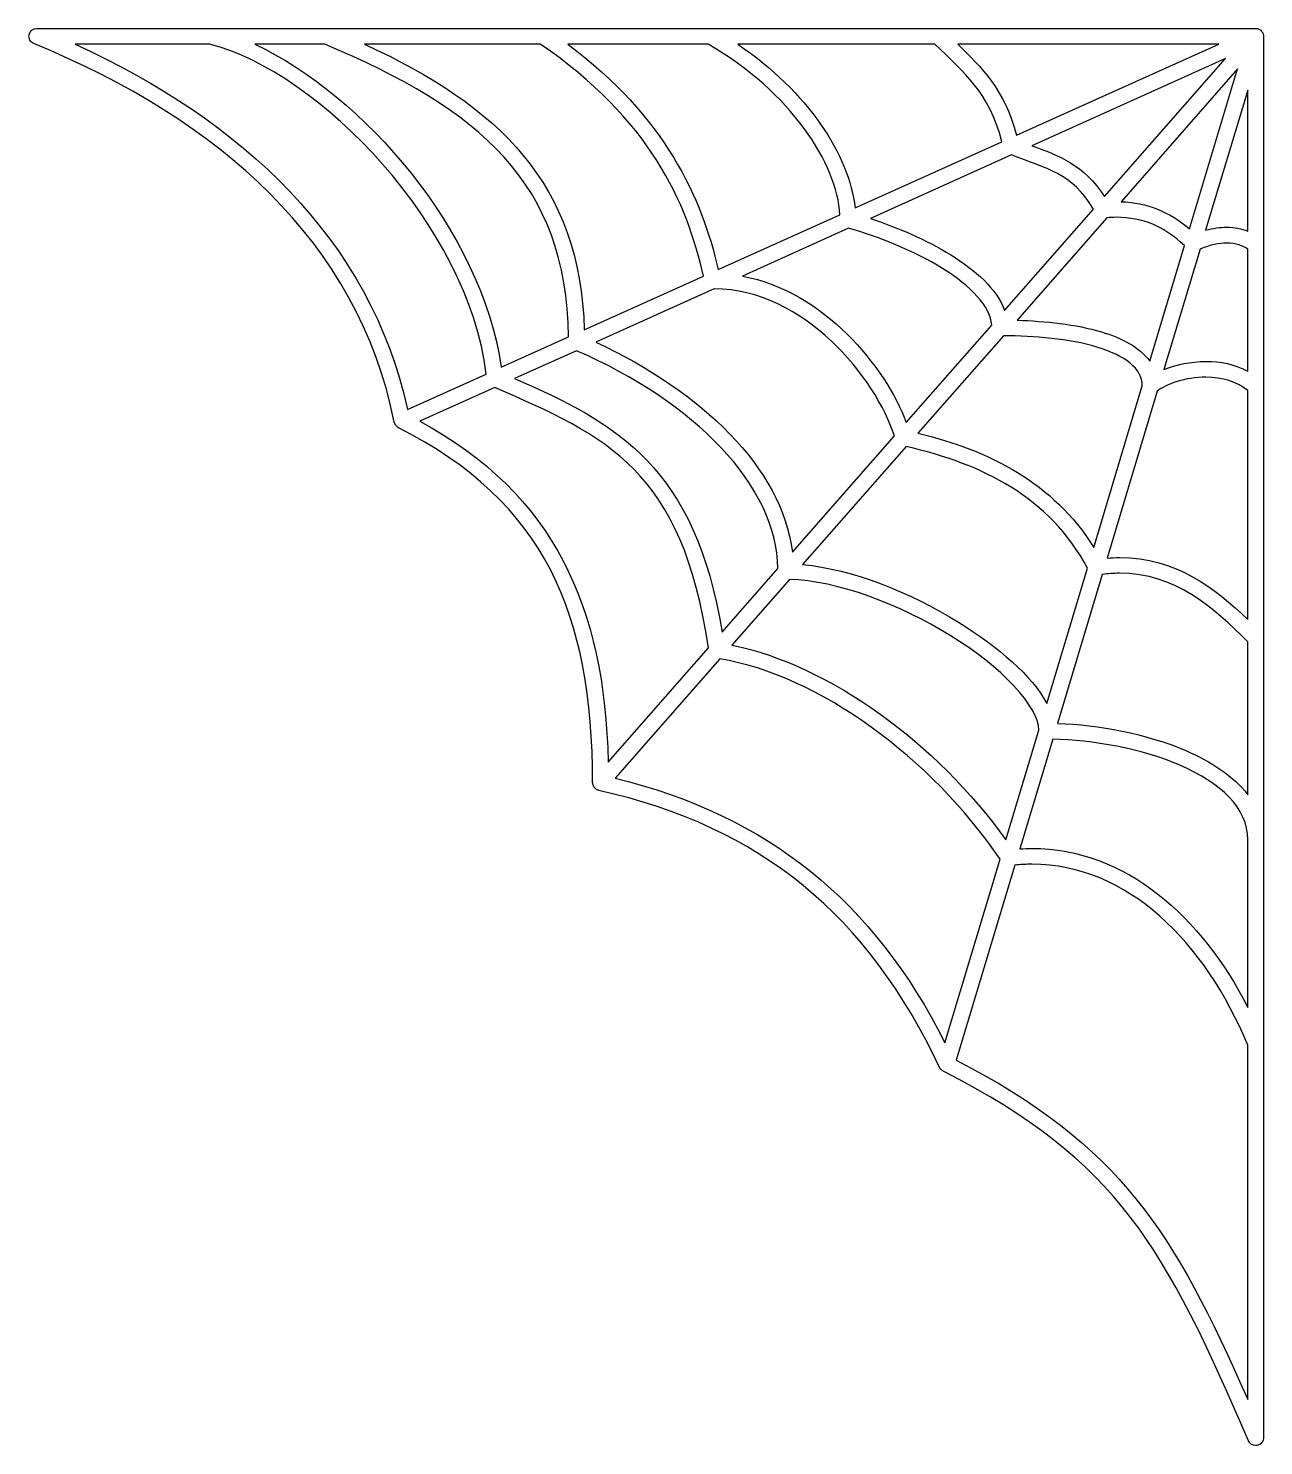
# Model space of a CAD drawing. Header units: centimetres. Extents: x -8.8 to 8.8, y -10.1 to 10.1.
import ezdxf

# ---------------------------------------------------------------- set-up
doc = ezdxf.new("R2010")
doc.units = ezdxf.units.CM
doc.header["$MEASUREMENT"] = 0
doc.layers.add('Camada 1', color=7, linetype='Continuous')

msp = doc.modelspace()

# ---------------------------------------------------------------- linework, layer by layer
at = {"layer": 'Camada 1'}
for points, knots in [([(8.79521, 9.98708), (8.79521, 9.98801), (8.79481, 9.98906), (8.79481, 9.98996), (8.79481, 9.98996), (8.79452, 9.9916), (8.79452, 9.99314), (8.79439, 9.99478), (8.79439, 9.99478), (8.79386, 10.00079), (8.79151, 10.0061), (8.79018, 10.01185), (8.79018, 10.01185), (8.78849, 10.01796), (8.78809, 10.02415), (8.78571, 10.02982), (8.78571, 10.02982), (8.78545, 10.03035), (8.78545, 10.0308), (8.78545, 10.03128), (8.78545, 10.03128), (8.78505, 10.03176), (8.78479, 10.03199), (8.78439, 10.03239), (8.78439, 10.03239), (8.78399, 10.03363), (8.78333, 10.03496), (8.7827, 10.0362), (8.7827, 10.0362), (8.77926, 10.04258), (8.77429, 10.0476), (8.77005, 10.05319), (8.77005, 10.05319), (8.76714, 10.05687), (8.76542, 10.06142), (8.76214, 10.0647), (8.76214, 10.0647), (8.76158, 10.0651), (8.76121, 10.06528), (8.76068, 10.06571), (8.76068, 10.06571), (8.75962, 10.06677), (8.7587, 10.06775), (8.75766, 10.06881), (8.75766, 10.06881), (8.75724, 10.06915), (8.75724, 10.06952), (8.75687, 10.06987), (8.75687, 10.06987), (8.75661, 10.07013), (8.75623, 10.07027), (8.75594, 10.07045), (8.75594, 10.07045), (8.75083, 10.07474), (8.74475, 10.07704), (8.73895, 10.08037), (8.73895, 10.08037), (8.73855, 10.08056), (8.73831, 10.08071), (8.73789, 10.08095), (8.73789, 10.08095), (8.73315, 10.08365), (8.72908, 10.08749), (8.72395, 10.08952), (8.72395, 10.08952), (8.72263, 10.0901), (8.72144, 10.09045), (8.72011, 10.09098), (8.72011, 10.09098), (8.71865, 10.09151), (8.71762, 10.09196), (8.71619, 10.09249), (8.71619, 10.09249), (8.71563, 10.09262), (8.7154, 10.09302), (8.71487, 10.0932), (8.71487, 10.0932), (8.70974, 10.09471), (8.70471, 10.09386), (8.69944, 10.09458), (8.69944, 10.09458), (8.69918, 10.09458), (8.69918, 10.09458), (8.69891, 10.09458), (8.69891, 10.09458), (8.69356, 10.09556), (8.6883, 10.09799), (8.68263, 10.09799), (8.68263, 10.09799), (8.68263, 10.09799), (-8.6829, 10.09799), (-8.6829, 10.09799), (-8.6829, 10.09799), (-8.73648, 10.09799), (-8.78309, 10.05974), (-8.79336, 10.00674), (-8.79336, 10.00674), (-8.80402, 9.95409), (-8.77558, 9.90109), (-8.72568, 9.88075), (-8.72568, 9.88075), (-6.09239, 8.80003), (-4.09669, 7.05003), (-3.59099, 4.48637), (-3.59099, 4.48637), (-3.5902, 4.48243), (-3.58731, 4.47946), (-3.58625, 4.47576), (-3.58625, 4.47576), (-3.58479, 4.47116), (-3.58493, 4.46637), (-3.58294, 4.46174), (-3.58294, 4.46174), (-3.58148, 4.45851), (-3.5782, 4.45727), (-3.57648, 4.45417), (-3.57648, 4.45417), (-3.56923, 4.44152), (-3.56016, 4.43134), (-3.54857, 4.42218), (-3.54857, 4.42218), (-3.54423, 4.4185), (-3.54069, 4.41416), (-3.53582, 4.41133), (-3.53582, 4.41133), (-3.5337, 4.41027), (-3.53264, 4.40837), (-3.53095, 4.40744), (-3.53095, 4.40744), (-1.4431, 3.34911), (-0.77071, 1.75841), (-0.76415, -0.65121), (-0.76415, -0.65121), (-0.76415, -0.65253), (-0.76336, -0.65372), (-0.76336, -0.65491), (-0.76336, -0.65491), (-0.76323, -0.66018), (-0.76177, -0.66504), (-0.76071, -0.67018), (-0.76071, -0.67018), (-0.75939, -0.67888), (-0.75769, -0.68703), (-0.75425, -0.69495), (-0.75425, -0.69495), (-0.75227, -0.69971), (-0.74951, -0.70392), (-0.74674, -0.70826), (-0.74674, -0.70826), (-0.74237, -0.71601), (-0.73714, -0.72302), (-0.73081, -0.72945), (-0.73081, -0.72945), (-0.72883, -0.73157), (-0.7279, -0.73421), (-0.72581, -0.73604), (-0.72581, -0.73604), (-0.72372, -0.73787), (-0.72094, -0.73855), (-0.71859, -0.74025), (-0.71859, -0.74025), (-0.71293, -0.74472), (-0.70674, -0.74816), (-0.70015, -0.75131), (-0.70015, -0.75131), (-0.69436, -0.75419), (-0.68883, -0.75684), (-0.68263, -0.75853), (-0.68263, -0.75853), (-0.68025, -0.75919), (-0.6784, -0.76078), (-0.67591, -0.76128), (-0.67591, -0.76128), (1.64258, -1.2832), (3.15483, -2.54013), (4.17888, -4.71), (4.17888, -4.71), (4.17944, -4.71103), (4.18034, -4.71159), (4.18057, -4.71265), (4.18057, -4.71265), (4.18282, -4.71657), (4.18597, -4.72001), (4.18835, -4.72384), (4.18835, -4.72384), (4.19348, -4.73133), (4.19877, -4.73845), (4.20534, -4.7445), (4.20534, -4.7445), (4.20918, -4.74791), (4.21312, -4.75043), (4.21719, -4.75318), (4.21719, -4.75318), (4.22166, -4.75633), (4.2251, -4.7603), (4.22984, -4.76265), (4.22984, -4.76265), (6.74031, -6.04104), (7.38979, -7.28061), (8.57893, -10.02966), (8.57893, -10.02966), (8.59711, -10.07165), (8.63804, -10.09798), (8.68254, -10.09798), (8.68254, -10.09798), (8.69019, -10.09798), (8.69767, -10.09721), (8.70545, -10.0956), (8.70545, -10.0956), (8.75773, -10.08483), (8.79562, -10.03848), (8.79562, -9.985), (8.79562, -9.985), (8.79562, -9.985), (8.79561, 9.98496), (8.79561, 9.98496), (8.79561, 9.98496), (8.79558, 9.98563), (8.79521, 9.98634), (8.79521, 9.98708)], [0, 0, 0, 0, 0.01785714, 0.01785714, 0.01785714, 0.01785714, 0.03571429, 0.03571429, 0.03571429, 0.03571429, 0.05357143, 0.05357143, 0.05357143, 0.05357143, 0.07142857, 0.07142857, 0.07142857, 0.07142857, 0.08928571, 0.08928571, 0.08928571, 0.08928571, 0.10714286, 0.10714286, 0.10714286, 0.10714286, 0.125, 0.125, 0.125, 0.125, 0.14285714, 0.14285714, 0.14285714, 0.14285714, 0.16071429, 0.16071429, 0.16071429, 0.16071429, 0.17857143, 0.17857143, 0.17857143, 0.17857143, 0.19642857, 0.19642857, 0.19642857, 0.19642857, 0.21428571, 0.21428571, 0.21428571, 0.21428571, 0.23214286, 0.23214286, 0.23214286, 0.23214286, 0.25, 0.25, 0.25, 0.25, 0.26785714, 0.26785714, 0.26785714, 0.26785714, 0.28571429, 0.28571429, 0.28571429, 0.28571429, 0.30357143, 0.30357143, 0.30357143, 0.30357143, 0.32142857, 0.32142857, 0.32142857, 0.32142857, 0.33928571, 0.33928571, 0.33928571, 0.33928571, 0.35714286, 0.35714286, 0.35714286, 0.35714286, 0.375, 0.375, 0.375, 0.375, 0.39285714, 0.39285714, 0.39285714, 0.39285714, 0.41071429, 0.41071429, 0.41071429, 0.41071429, 0.42857143, 0.42857143, 0.42857143, 0.42857143, 0.44642857, 0.44642857, 0.44642857, 0.44642857, 0.46428571, 0.46428571, 0.46428571, 0.46428571, 0.48214286, 0.48214286, 0.48214286, 0.48214286, 0.5, 0.5, 0.5, 0.5, 0.51785714, 0.51785714, 0.51785714, 0.51785714, 0.53571429, 0.53571429, 0.53571429, 0.53571429, 0.55357143, 0.55357143, 0.55357143, 0.55357143, 0.57142857, 0.57142857, 0.57142857, 0.57142857, 0.58928571, 0.58928571, 0.58928571, 0.58928571, 0.60714286, 0.60714286, 0.60714286, 0.60714286, 0.625, 0.625, 0.625, 0.625, 0.64285714, 0.64285714, 0.64285714, 0.64285714, 0.66071429, 0.66071429, 0.66071429, 0.66071429, 0.67857143, 0.67857143, 0.67857143, 0.67857143, 0.69642857, 0.69642857, 0.69642857, 0.69642857, 0.71428571, 0.71428571, 0.71428571, 0.71428571, 0.73214286, 0.73214286, 0.73214286, 0.73214286, 0.75, 0.75, 0.75, 0.75, 0.76785714, 0.76785714, 0.76785714, 0.76785714, 0.78571429, 0.78571429, 0.78571429, 0.78571429, 0.80357143, 0.80357143, 0.80357143, 0.80357143, 0.82142857, 0.82142857, 0.82142857, 0.82142857, 0.83928571, 0.83928571, 0.83928571, 0.83928571, 0.85714286, 0.85714286, 0.85714286, 0.85714286, 0.875, 0.875, 0.875, 0.875, 0.89285714, 0.89285714, 0.89285714, 0.89285714, 0.91071429, 0.91071429, 0.91071429, 0.91071429, 0.92857143, 0.92857143, 0.92857143, 0.92857143, 0.94642857, 0.94642857, 0.94642857, 0.94642857, 0.96428571, 0.96428571, 0.96428571, 0.96428571, 1, 1, 1, 1]), ([(-8.13717, 9.87193), (-8.13717, 9.87193), (-6.22087, 9.87193), (-6.22087, 9.87193), (-6.22087, 9.87193), (-4.65189, 9.47365), (-2.53628, 7.28452), (-2.28019, 5.17203), (-2.28019, 5.17203), (-2.28019, 5.17203), (-3.40075, 4.66739), (-3.40075, 4.66739), (-3.40075, 4.66739), (-3.93331, 7.08717), (-5.75623, 8.78352), (-8.13717, 9.87193)], [0, 0, 0, 0, 0.2, 0.2, 0.2, 0.2, 0.4, 0.4, 0.4, 0.4, 0.6, 0.6, 0.6, 0.6, 1, 1, 1, 1]), ([(-4.57934, 9.87193), (-2.3697, 8.94025), (-1.13989, 7.90414), (-1.10737, 5.70014), (-1.10737, 5.70014), (-1.10737, 5.70014), (-2.06611, 5.26829), (-2.06611, 5.26829), (-2.06611, 5.26829), (-2.35142, 7.22414), (-4.03546, 9.14912), (-5.57613, 9.87193), (-5.57613, 9.87193), (-5.57613, 9.87193), (-4.57934, 9.87193), (-4.57934, 9.87193)], [0, 0, 0, 0, 0.2, 0.2, 0.2, 0.2, 0.4, 0.4, 0.4, 0.4, 0.6, 0.6, 0.6, 0.6, 1, 1, 1, 1]), ([(-1.50986, 9.87193), (0.04925, 8.80727), (0.57905, 7.62186), (0.81432, 6.56559), (0.81432, 6.56559), (0.81432, 6.56559), (-0.8838, 5.80086), (-0.8838, 5.80086), (-0.8838, 5.80086), (-0.93949, 7.87546), (-2.10033, 8.99496), (-4.01583, 9.87195), (-4.01583, 9.87195), (-4.01583, 9.87195), (-1.50986, 9.87196), (-1.50986, 9.87196), (-1.50986, 9.87196), (-1.50986, 9.87196), (-1.50986, 9.87193), (-1.50986, 9.87193)], [0, 0, 0, 0, 0.16666667, 0.16666667, 0.16666667, 0.16666667, 0.33333333, 0.33333333, 0.33333333, 0.33333333, 0.5, 0.5, 0.5, 0.5, 0.66666667, 0.66666667, 0.66666667, 0.66666667, 1, 1, 1, 1]), ([(0.8825, 9.87193), (2.06151, 9.18915), (2.72178, 8.16754), (2.758, 7.44078), (2.758, 7.44078), (2.758, 7.44078), (1.02508, 6.66044), (1.02508, 6.66044), (1.02508, 6.66044), (0.7927, 7.68046), (0.2679, 8.83944), (-1.11913, 9.87193), (-1.11913, 9.87193), (-1.11913, 9.87193), (0.8825, 9.87193), (0.8825, 9.87193)], [0, 0, 0, 0, 0.2, 0.2, 0.2, 0.2, 0.4, 0.4, 0.4, 0.4, 0.6, 0.6, 0.6, 0.6, 1, 1, 1, 1]), ([(4.11235, 9.87193), (4.52917, 9.45997), (4.88477, 9.19555), (5.06765, 8.48096), (5.06765, 8.48096), (5.06765, 8.48096), (2.97546, 7.53875), (2.97546, 7.53875), (2.97546, 7.53875), (2.89344, 8.29263), (2.30255, 9.19351), (1.3038, 9.87195), (1.3038, 9.87195), (1.3038, 9.87195), (4.11235, 9.87196), (4.11235, 9.87196), (4.11235, 9.87196), (4.11235, 9.87196), (4.11235, 9.87193), (4.11235, 9.87193)], [0, 0, 0, 0, 0.16666667, 0.16666667, 0.16666667, 0.16666667, 0.33333333, 0.33333333, 0.33333333, 0.33333333, 0.5, 0.5, 0.5, 0.5, 0.66666667, 0.66666667, 0.66666667, 0.66666667, 1, 1, 1, 1]), ([(5.2766, 8.57497), (5.10441, 9.21957), (4.77617, 9.54676), (4.43702, 9.87196), (4.43702, 9.87196), (4.43702, 9.87196), (8.15667, 9.87196), (8.15667, 9.87196), (8.15667, 9.87196), (8.15667, 9.87196), (5.2766, 8.57497), (5.2766, 8.57497)], [0, 0, 0, 0, 0.25, 0.25, 0.25, 0.25, 0.5, 0.5, 0.5, 0.5, 1, 1, 1, 1]), ([(6.52697, 7.7001), (6.23299, 8.15714), (5.87475, 8.28742), (5.49465, 8.42567), (5.49465, 8.42567), (5.49465, 8.42567), (8.25436, 9.66839), (8.25436, 9.66839), (8.25436, 9.66839), (8.25436, 9.66839), (6.52697, 7.7001), (6.52697, 7.7001)], [0, 0, 0, 0, 0.25, 0.25, 0.25, 0.25, 0.5, 0.5, 0.5, 0.5, 1, 1, 1, 1]), ([(7.74008, 7.24081), (7.45494, 7.48285), (7.1359, 7.61472), (6.76438, 7.62808), (6.76438, 7.62808), (6.76438, 7.62808), (8.42525, 9.52072), (8.42525, 9.52072), (8.42525, 9.52072), (8.42525, 9.52072), (7.74008, 7.24081), (7.74008, 7.24081)], [0, 0, 0, 0, 0.25, 0.25, 0.25, 0.25, 0.5, 0.5, 0.5, 0.5, 1, 1, 1, 1]), ([(8.26975, 7.26497), (8.17601, 7.26476), (8.07488, 7.24968), (7.96942, 7.22007), (7.96942, 7.22007), (7.96942, 7.22007), (8.56952, 9.2172), (8.56952, 9.2172), (8.56952, 9.2172), (8.56952, 9.2172), (8.56952, 7.2079), (8.56952, 7.2079), (8.56952, 7.2079), (8.48107, 7.24401), (8.38048, 7.26476), (8.26975, 7.26497)], [0, 0, 0, 0, 0.2, 0.2, 0.2, 0.2, 0.4, 0.4, 0.4, 0.4, 0.6, 0.6, 0.6, 0.6, 1, 1, 1, 1]), ([(5.20289, 8.29433), (5.71163, 8.09132), (6.05763, 8.04544), (6.37095, 7.52222), (6.37095, 7.52222), (6.37095, 7.52222), (5.10481, 6.07937), (5.10481, 6.07937), (5.10481, 6.07937), (4.99292, 6.38975), (4.69076, 6.64838), (4.33868, 6.86912), (4.33868, 6.86912), (3.98451, 7.08806), (3.5694, 7.26409), (3.19206, 7.38884), (3.19206, 7.38884), (3.19206, 7.38884), (5.20289, 8.29433), (5.20289, 8.29433)], [0, 0, 0, 0, 0.16666667, 0.16666667, 0.16666667, 0.16666667, 0.33333333, 0.33333333, 0.33333333, 0.33333333, 0.5, 0.5, 0.5, 0.5, 0.66666667, 0.66666667, 0.66666667, 0.66666667, 1, 1, 1, 1]), ([(6.56292, 7.39866), (6.60766, 7.40189), (6.65243, 7.40504), (6.69458, 7.40504), (6.69458, 7.40504), (7.08008, 7.40335), (7.37488, 7.27648), (7.66819, 7.00176), (7.66819, 7.00176), (7.66819, 7.00176), (7.17342, 5.35452), (7.17342, 5.35452), (7.17342, 5.35452), (7.02859, 5.55608), (6.77017, 5.6884), (6.48381, 5.77288), (6.48381, 5.77288), (6.11858, 5.88149), (5.6845, 5.92621), (5.28215, 5.93917), (5.28215, 5.93917), (5.28215, 5.93917), (6.56292, 7.39866), (6.56292, 7.39866)], [0, 0, 0, 0, 0.14285714, 0.14285714, 0.14285714, 0.14285714, 0.28571429, 0.28571429, 0.28571429, 0.28571429, 0.42857143, 0.42857143, 0.42857143, 0.42857143, 0.57142857, 0.57142857, 0.57142857, 0.57142857, 0.71428571, 0.71428571, 0.71428571, 0.71428571, 1, 1, 1, 1]), ([(2.88305, 7.24968), (3.29739, 7.13318), (3.8119, 6.93009), (4.21954, 6.67723), (4.21954, 6.67723), (4.62491, 6.42958), (4.90269, 6.13229), (4.92127, 5.87022), (4.92127, 5.87022), (4.92127, 5.87022), (3.70435, 4.48354), (3.70435, 4.48354), (3.70435, 4.48354), (3.39442, 5.28512), (2.53629, 6.34517), (1.37096, 6.56862), (1.37096, 6.56862), (1.37096, 6.56862), (2.88305, 7.24968), (2.88305, 7.24968)], [0, 0, 0, 0, 0.16666667, 0.16666667, 0.16666667, 0.16666667, 0.33333333, 0.33333333, 0.33333333, 0.33333333, 0.5, 0.5, 0.5, 0.5, 0.66666667, 0.66666667, 0.66666667, 0.66666667, 1, 1, 1, 1]), ([(7.97366, 5.35216), (7.75509, 5.35018), (7.54578, 5.308), (7.37316, 5.2363), (7.37316, 5.2363), (7.37316, 5.2363), (7.88902, 6.95247), (7.88902, 6.95247), (7.88902, 6.95247), (8.03184, 7.01272), (8.16101, 7.03923), (8.26978, 7.03891), (8.26978, 7.03891), (8.40313, 7.03917), (8.50306, 7.00158), (8.56955, 6.95115), (8.56955, 6.95115), (8.56955, 6.95115), (8.56955, 5.21241), (8.56955, 5.21241), (8.56955, 5.21241), (8.38826, 5.31279), (8.17733, 5.3519), (7.97366, 5.35216)], [0, 0, 0, 0, 0.14285714, 0.14285714, 0.14285714, 0.14285714, 0.28571429, 0.28571429, 0.28571429, 0.28571429, 0.42857143, 0.42857143, 0.42857143, 0.42857143, 0.57142857, 0.57142857, 0.57142857, 0.57142857, 0.71428571, 0.71428571, 0.71428571, 0.71428571, 1, 1, 1, 1]), ([(0.96664, 6.38666), (2.24847, 6.38219), (3.27423, 5.11063), (3.53426, 4.2896), (3.53426, 4.2896), (3.53426, 4.2896), (2.08217, 2.63498), (2.08217, 2.63498), (2.08217, 2.63498), (1.92577, 3.84294), (0.79812, 4.91458), (-0.71913, 5.62752), (-0.71913, 5.62752), (-0.71913, 5.62752), (0.96664, 6.38666), (0.96664, 6.38666)], [0, 0, 0, 0, 0.2, 0.2, 0.2, 0.2, 0.4, 0.4, 0.4, 0.4, 0.6, 0.6, 0.6, 0.6, 1, 1, 1, 1]), ([(5.08888, 5.71869), (5.526, 5.71599), (6.03037, 5.67313), (6.41902, 5.5565), (6.41902, 5.5565), (6.82415, 5.434), (7.06415, 5.25032), (7.06717, 5.00183), (7.06717, 5.00183), (7.06717, 5.00183), (6.3761, 2.70202), (6.3761, 2.70202), (6.3761, 2.70202), (5.79523, 3.62745), (4.88705, 4.08206), (3.87065, 4.33042), (3.87065, 4.33042), (3.87065, 4.33042), (5.08888, 5.71869), (5.08888, 5.71869)], [0, 0, 0, 0, 0.16666667, 0.16666667, 0.16666667, 0.16666667, 0.33333333, 0.33333333, 0.33333333, 0.33333333, 0.5, 0.5, 0.5, 0.5, 0.66666667, 0.66666667, 0.66666667, 0.66666667, 1, 1, 1, 1]), ([(-0.99204, 5.50462), (0.67912, 4.77043), (1.85668, 3.59925), (1.87578, 2.39958), (1.87578, 2.39958), (1.87578, 2.39958), (1.08081, 1.49365), (1.08081, 1.49365), (1.08081, 1.49365), (0.70044, 3.83466), (-0.408, 4.47421), (-1.87625, 5.10648), (-1.87625, 5.10648), (-1.87625, 5.10648), (-0.99204, 5.50462), (-0.99204, 5.50462)], [0, 0, 0, 0, 0.2, 0.2, 0.2, 0.2, 0.4, 0.4, 0.4, 0.4, 0.6, 0.6, 0.6, 0.6, 1, 1, 1, 1]), ([(7.28008, 4.92597), (7.39422, 5.02723), (7.68545, 5.12965), (7.97366, 5.12637), (7.97366, 5.12637), (8.20168, 5.12669), (8.42012, 5.06562), (8.56953, 4.93539), (8.56953, 4.93539), (8.56953, 4.93539), (8.56953, 1.67414), (8.56953, 1.67414), (8.56953, 1.67414), (8.10452, 2.12086), (7.54549, 2.55809), (6.73988, 2.55862), (6.73988, 2.55862), (6.68326, 2.55862), (6.62415, 2.55283), (6.56557, 2.54835), (6.56557, 2.54835), (6.56557, 2.54835), (7.28008, 4.92597), (7.28008, 4.92597)], [0, 0, 0, 0, 0.14285714, 0.14285714, 0.14285714, 0.14285714, 0.28571429, 0.28571429, 0.28571429, 0.28571429, 0.42857143, 0.42857143, 0.42857143, 0.42857143, 0.57142857, 0.57142857, 0.57142857, 0.57142857, 0.71428571, 0.71428571, 0.71428571, 0.71428571, 1, 1, 1, 1]), ([(-3.22576, 4.4988), (-3.22576, 4.4988), (-2.15708, 4.98008), (-2.15708, 4.98008), (-2.15708, 4.98008), (-0.55243, 4.28044), (0.50955, 3.80245), (0.88581, 1.27149), (0.88581, 1.27149), (0.88581, 1.27149), (-0.5435, -0.35736), (-0.5435, -0.35736), (-0.5435, -0.35736), (-0.59458, 1.8545), (-1.30406, 3.45444), (-3.22576, 4.4988)], [0, 0, 0, 0, 0.2, 0.2, 0.2, 0.2, 0.4, 0.4, 0.4, 0.4, 0.6, 0.6, 0.6, 0.6, 1, 1, 1, 1]), ([(3.70172, 4.13812), (4.8045, 3.88534), (5.73295, 3.42255), (6.28749, 2.40669), (6.28749, 2.40669), (6.28749, 2.40669), (5.70713, 0.47565), (5.70713, 0.47565), (5.70713, 0.47565), (5.49753, 0.87443), (5.01866, 1.27718), (4.44848, 1.63648), (4.44848, 1.63648), (3.76239, 2.05883), (2.93649, 2.39247), (2.22699, 2.45764), (2.22699, 2.45764), (2.22699, 2.45764), (3.70172, 4.13812), (3.70172, 4.13812)], [0, 0, 0, 0, 0.16666667, 0.16666667, 0.16666667, 0.16666667, 0.33333333, 0.33333333, 0.33333333, 0.33333333, 0.5, 0.5, 0.5, 0.5, 0.66666667, 0.66666667, 0.66666667, 0.66666667, 1, 1, 1, 1]), ([(2.03966, 2.24394), (2.71877, 2.23013), (3.61181, 1.88927), (4.32989, 1.44453), (4.32989, 1.44453), (5.05966, 1.0032), (5.5942, 0.42996), (5.59354, 0.09791), (5.59354, 0.09791), (5.59354, 0.09791), (5.12351, -1.46633), (5.12351, -1.46633), (5.12351, -1.46633), (4.13304, -0.08774), (2.62807, 1.01911), (1.22024, 1.31023), (1.22024, 1.31023), (1.22024, 1.31023), (2.03966, 2.24394), (2.03966, 2.24394)], [0, 0, 0, 0, 0.16666667, 0.16666667, 0.16666667, 0.16666667, 0.33333333, 0.33333333, 0.33333333, 0.33333333, 0.5, 0.5, 0.5, 0.5, 0.66666667, 0.66666667, 0.66666667, 0.66666667, 1, 1, 1, 1]), ([(6.49604, 2.31689), (6.57978, 2.32663), (6.66193, 2.33295), (6.73988, 2.33295), (6.73988, 2.33295), (7.53863, 2.33321), (8.07425, 1.85109), (8.56953, 1.35762), (8.56953, 1.35762), (8.56953, 1.35762), (8.56953, -0.82252), (8.56953, -0.82252), (8.56953, -0.82252), (8.36718, -0.55619), (8.04804, -0.34894), (7.6886, -0.19424), (7.6886, -0.19424), (7.12406, 0.04841), (6.4418, 0.17401), (5.85776, 0.19324), (5.85776, 0.19324), (5.85776, 0.19324), (6.49604, 2.31689), (6.49604, 2.31689)], [0, 0, 0, 0, 0.14285714, 0.14285714, 0.14285714, 0.14285714, 0.28571429, 0.28571429, 0.28571429, 0.28571429, 0.42857143, 0.42857143, 0.42857143, 0.42857143, 0.57142857, 0.57142857, 0.57142857, 0.57142857, 0.71428571, 0.71428571, 0.71428571, 0.71428571, 1, 1, 1, 1]), ([(-0.44356, -0.58567), (-0.44356, -0.58567), (1.04787, 1.11391), (1.04787, 1.11391), (1.04787, 1.11391), (2.4545, 0.87967), (4.05851, -0.29301), (5.04109, -1.7406), (5.04109, -1.7406), (5.04109, -1.7406), (4.25522, -4.35638), (4.25522, -4.35638), (4.25522, -4.35638), (3.24105, -2.34883), (1.73856, -1.11888), (-0.44356, -0.58567)], [0, 0, 0, 0, 0.2, 0.2, 0.2, 0.2, 0.4, 0.4, 0.4, 0.4, 0.6, 0.6, 0.6, 0.6, 1, 1, 1, 1]), ([(5.79021, -0.03113), (6.35925, -0.04177), (7.05071, -0.16461), (7.59933, -0.40134), (7.59933, -0.40134), (8.17969, -0.65177), (8.57347, -1.01356), (8.56953, -1.46094), (8.56953, -1.46094), (8.56953, -1.46094), (8.56953, -3.85373), (8.56953, -3.85373), (8.56953, -3.85373), (7.91413, -2.56426), (6.83492, -1.58995), (5.4928, -1.5872), (5.4928, -1.5872), (5.43581, -1.5872), (5.37786, -1.59209), (5.32021, -1.59577), (5.32021, -1.59577), (5.32021, -1.59577), (5.79021, -0.03113), (5.79021, -0.03113)], [0, 0, 0, 0, 0.14285714, 0.14285714, 0.14285714, 0.14285714, 0.28571429, 0.28571429, 0.28571429, 0.28571429, 0.42857143, 0.42857143, 0.42857143, 0.42857143, 0.57142857, 0.57142857, 0.57142857, 0.57142857, 0.71428571, 0.71428571, 0.71428571, 0.71428571, 1, 1, 1, 1]), ([(4.41596, -4.60493), (4.41596, -4.60493), (5.25096, -1.82575), (5.25096, -1.82575), (5.25096, -1.82575), (5.33245, -1.818), (5.41344, -1.813), (5.49282, -1.813), (5.49282, -1.813), (6.85286, -1.80985), (7.96839, -2.93052), (8.56955, -4.39258), (8.56955, -4.39258), (8.56955, -4.39258), (8.56955, -9.44107), (8.56955, -9.44107), (8.56955, -9.44107), (7.52336, -7.05719), (6.74805, -5.80368), (4.41596, -4.60493)], [0, 0, 0, 0, 0.16666667, 0.16666667, 0.16666667, 0.16666667, 0.33333333, 0.33333333, 0.33333333, 0.33333333, 0.5, 0.5, 0.5, 0.5, 0.66666667, 0.66666667, 0.66666667, 0.66666667, 1, 1, 1, 1])]:
    msp.add_open_spline(points, degree=3, knots=knots, dxfattribs=at)

doc.saveas('drawing.dxf')
